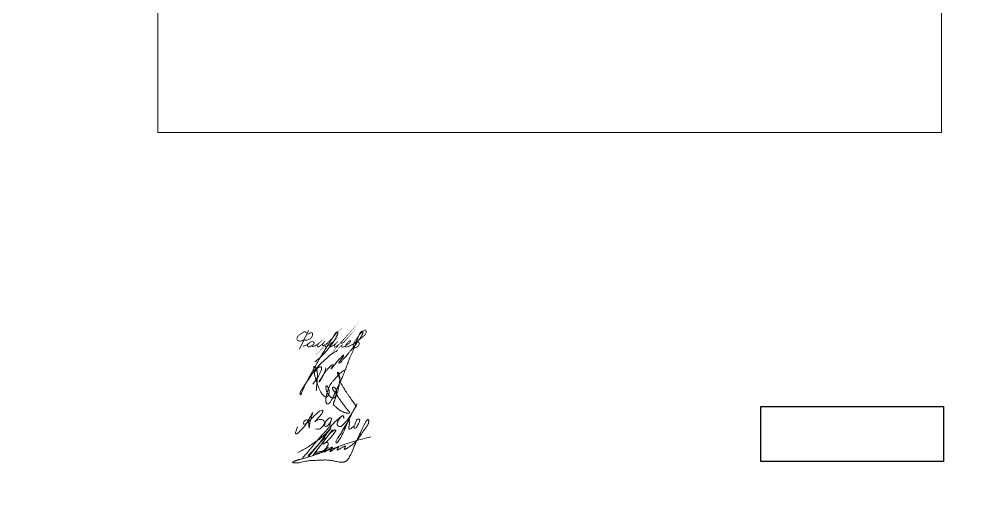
# Model space of a CAD drawing. Header units: millimetres. Extents: x 0 to 210, y 0 to 297.
# Drawn here: x 0 to 210, y 0 to 102.7 of the extents above; entities that cross this region are included whole.
import ezdxf

# ---------------------------------------------------------------- set-up
doc = ezdxf.new("R2010")
doc.units = ezdxf.units.MM
for name, pattern in [('K5LT32789', [0]), ('K5LT32790', [0]), ('K5LT32791', [0]), ('K5LT_THIN_INCLUDED_TO_HATCHING', [0])]:
    doc.linetypes.add(name, pattern=pattern)
doc.layers.add('Системный слой', color=7, linetype='Continuous')
picture_1 = doc.add_image_def('image1.jpg', size_in_pixel=(394, 119))

# ---------------------------------------------------------------- blocks, each defined once
blk = doc.blocks.new('U0')
at = {"layer": 'Системный слой', "color": 7, "linetype": 'K5LT_THIN_INCLUDED_TO_HATCHING', "lineweight": 18}
for p, q in [((30.23, 280), (201.23, 280)), ((30.23, 78), (30.23, 280)), ((201.23, 280), (201.23, 78)), ((201.23, 78), (30.23, 78))]:
    blk.add_line(p, q, dxfattribs=at)
blk = doc.blocks.new('U2')
at = {"layer": 'Системный слой', "color": 5, "linetype": 'K5LT32789', "lineweight": 18, "true_color": 0x0000ff}
for points in [[(60.71, 13.72), (60.52, 13.18), (60.33, 12.65), (60.26, 12.31), (60.41, 12.17), (60.61, 12.17), (60.79, 12.36), (61.33, 12.89), (62.65, 14.22), (64.55, 17.94), (63.41, 15.16), (63.21, 12.67), (63.21, 14.96), (62.98, 15.33), (62.43, 15.21), (62.05, 14.84), (61.92, 14.5), (62.05, 14.27), (62.39, 14.27), (63.21, 14.96), (64.33, 16.08), (65.1, 16.86), (65.97, 17.43), (66.35, 17.32), (66.25, 17), (66.03, 16.6), (65.3, 15.73), (64.69, 15.01), (64.27, 14.73), (65.09, 15.28), (65.74, 15.4), (66.17, 15.3), (66.45, 15.09), (66.59, 14.74), (66.59, 14.33), (66.33, 13.94), (66.07, 13.69), (65.67, 13.28), (65.22, 13.18), (64.6, 13.29)], [(68.19, 15.41), (67.97, 15.73), (67.64, 15.73), (67.33, 15.42), (66.98, 15.06), (66.69, 14.58), (66.57, 13.94), (66.77, 13.74), (67.11, 13.83), (67.32, 14.04), (67.57, 14.34), (67.91, 14.85), (68.28, 15.59), (67.91, 14.85), (67.78, 14.26), (67.78, 13.91), (67.87, 13.82), (68.03, 13.88), (68.75, 14.69), (69.54, 15.4), (69.93, 15.76), (70.36, 16.04), (70.56, 16.16), (70.71, 16.16), (70.79, 15.94), (70.79, 15.7), (70.79, 15.44), (70.79, 15.94), (70.71, 16.16), (70.56, 16.17), (69.93, 15.76), (69.36, 14.62), (69.36, 14.11), (69.59, 13.88), (69.92, 13.79), (70.26, 13.79), (70.52, 14.06), (70.86, 14.4), (71.96, 15.5), (74.6, 20.4), (71.96, 15.5), (71.02, 13.16), (70.3, 11.64), (69.66, 10.63), (69.23, 10.12), (69.1, 10.23), (69.1, 10.66), (69.4, 11.21), (69.96, 11.95), (70.84, 13.41), (71.73, 14.94), (71.93, 15.13), (72.07, 15.11), (72.12, 14.87), (72.04, 14.35), (71.98, 13.94), (71.9, 13.53), (71.98, 13.23), (72.15, 13.15), (72.39, 13.38), (72.83, 13.73), (73.22, 14.12), (72.97, 13.6), (73.09, 13.48), (73.27, 13.4), (73.47, 13.48), (73.71, 13.73), (74.38, 15.11), (74.3, 15.39), (74.05, 15.46), (73.72, 15.39), (73.51, 14.97), (73.36, 14.5), (73.22, 14.09)]]:
    blk.add_open_spline(points, degree=3, dxfattribs=at)
blk = doc.blocks.new('U3')
at = {"layer": 'Системный слой', "color": 5, "linetype": 'K5LT32790', "lineweight": 18, "true_color": 0x0000ff}
blk.add_open_spline([(64.81, 21.58), (64.84, 22.84), (65.16, 24.27), (65.01, 25.77), (64.93, 26.07), (64.86, 26.26), (64.77, 26.43), (64.67, 26.58), (64.58, 26.71), (64.51, 26.8), (64.45, 26.85), (64.42, 26.89), (64.39, 26.9), (64.38, 26.91), (64.36, 26.92), (64.35, 26.92), (64.34, 26.92), (64.34, 26.92), (64.33, 26.92), (64.32, 26.92), (64.32, 26.92), (64.31, 26.92), (64.3, 26.91), (64.3, 26.91), (64.29, 26.9), (64.29, 26.89), (64.28, 26.88), (64.27, 26.86), (64.27, 26.85), (64.26, 26.82), (64.25, 26.79), (64.25, 26.74), (64.24, 26.67), (64.24, 26.58), (64.24, 26.46), (64.25, 26.33), (64.26, 26.18), (64.28, 26.02), (64.32, 25.81), (64.38, 25.53), (64.46, 25.12), (64.58, 24.53), (64.78, 23.78), (65.07, 22.98), (65.35, 22.23), (65.62, 21.6), (65.89, 21.14), (66.15, 20.81), (66.37, 20.58), (66.54, 20.42), (66.66, 20.33), (66.74, 20.29), (66.79, 20.27), (66.85, 20.26), (66.9, 20.25), (66.95, 20.25), (67.01, 20.26), (67.06, 20.27), (67.11, 20.28), (67.15, 20.3), (67.19, 20.32), (67.22, 20.35), (67.26, 20.38), (67.3, 20.43), (67.34, 20.49), (67.41, 20.58), (67.48, 20.7), (67.54, 20.84), (67.58, 20.98), (67.61, 21.1), (67.62, 21.23), (67.62, 21.38), (67.6, 21.55), (67.56, 21.77), (67.49, 22.01), (67.42, 22.23), (67.35, 22.39), (67.29, 22.49), (67.24, 22.56), (67.2, 22.61), (67.16, 22.65), (67.13, 22.68), (67.1, 22.7), (67.09, 22.71), (67.07, 22.71), (67.06, 22.72), (67.05, 22.72), (67.05, 22.72), (67.04, 22.72), (67.03, 22.72), (67.03, 22.71), (67.02, 22.71), (67.01, 22.7), (67, 22.7), (67, 22.69), (66.99, 22.68), (66.98, 22.66), (66.97, 22.64), (66.95, 22.62), (66.94, 22.58), (66.93, 22.53), (66.91, 22.47), (66.9, 22.41), (66.9, 22.33), (66.91, 22.24), (66.92, 22.12), (66.95, 21.94), (66.99, 21.71), (67.06, 21.46), (67.15, 21.23), (67.26, 21.01), (67.39, 20.8), (67.55, 20.6), (67.72, 20.42), (67.89, 20.27), (68.03, 20.17), (68.15, 20.11), (68.26, 20.07), (68.35, 20.05), (68.44, 20.03), (68.51, 20.03), (68.57, 20.04), (68.62, 20.05), (68.67, 20.06), (68.71, 20.08), (68.75, 20.11), (68.79, 20.14), (68.84, 20.18), (68.89, 20.24), (68.96, 20.33), (69.03, 20.44), (69.1, 20.57), (69.15, 20.71), (69.2, 20.86), (69.23, 21.03), (69.24, 21.2), (69.24, 21.39), (69.21, 21.58), (69.18, 21.75), (69.13, 21.89), (69.07, 22.01), (69.02, 22.1), (68.96, 22.16), (68.91, 22.22), (68.85, 22.26), (68.79, 22.3), (68.73, 22.33), (68.67, 22.35), (68.61, 22.37), (68.57, 22.38), (68.53, 22.38), (68.5, 22.37), (68.47, 22.37), (68.44, 22.36), (68.41, 22.35), (68.39, 22.33), (68.37, 22.32), (68.35, 22.3), (68.34, 22.29), (68.33, 22.28), (68.33, 22.26), (68.32, 22.25), (68.32, 22.24), (68.31, 22.22), (68.31, 22.2), (68.32, 22.18), (68.32, 22.16), (68.33, 22.13), (68.34, 22.09), (68.37, 22.03), (68.4, 21.96), (68.45, 21.86), (68.52, 21.74), (68.61, 21.61), (68.73, 21.46), (68.92, 21.24), (69.16, 20.9), (69.46, 20.42), (69.83, 19.82), (70.3, 19.18), (70.78, 18.56), (71.18, 18.01), (71.46, 17.6), (71.68, 17.39), (71.83, 17.26), (71.92, 17.17), (71.98, 17.08), (72.01, 17.02), (72.03, 16.97), (72.04, 16.93), (72.05, 16.89), (72.05, 16.87), (72.05, 16.84), (72.05, 16.83), (72.04, 16.81), (72.04, 16.8), (72.03, 16.79), (72.02, 16.78), (72.01, 16.76), (71.99, 16.75), (71.97, 16.74), (71.95, 16.72), (71.92, 16.71), (71.88, 16.7), (71.83, 16.69), (71.78, 16.68), (71.72, 16.68), (71.64, 16.68), (71.54, 16.7), (71.39, 16.73), (71.18, 16.79), (70.86, 16.9), (70.48, 17.07), (70.07, 17.27), (69.76, 17.47), (69.5, 17.68), (69.27, 17.89), (69.02, 18.11), (68.81, 18.3), (68.68, 18.45), (68.61, 18.55), (68.58, 18.62), (68.57, 18.67), (68.56, 18.72), (68.55, 18.78), (68.55, 18.83), (68.56, 18.88), (68.57, 18.94), (68.59, 19), (68.62, 19.08), (68.67, 19.19), (68.74, 19.36), (68.84, 19.59), (68.94, 19.89), (69.05, 20.23), (69.18, 20.58), (69.34, 21.02), (69.52, 21.57), (69.67, 22.21), (69.77, 22.8), (69.83, 23.28), (69.9, 23.66), (69.95, 23.96), (69.96, 24.21), (69.94, 24.4), (69.9, 24.59), (69.85, 24.8), (69.79, 25.02), (69.75, 25.22), (69.71, 25.37), (69.68, 25.47), (69.66, 25.54), (69.64, 25.58), (69.62, 25.61), (69.61, 25.62), (69.6, 25.63), (69.59, 25.64), (69.58, 25.64), (69.57, 25.65), (69.56, 25.65), (69.55, 25.65), (69.55, 25.65), (69.54, 25.65), (69.53, 25.65), (69.52, 25.64), (69.51, 25.64), (69.49, 25.63), (69.48, 25.62), (69.47, 25.61), (69.46, 25.6), (69.46, 25.59), (69.45, 25.58), (69.44, 25.57), (69.44, 25.55), (69.44, 25.53), (69.43, 25.51), (69.43, 25.48), (69.44, 25.45), (69.45, 25.41), (69.46, 25.35), (69.49, 25.29), (69.53, 25.21), (69.58, 25.11), (69.63, 24.98), (69.68, 24.82), (69.73, 24.64), (69.81, 24.4), (69.91, 24.12), (70.01, 23.8), (70.09, 23.5), (70.19, 23.24), (70.31, 23.01), (70.45, 22.78), (70.62, 22.52), (70.8, 22.2), (71.05, 21.77), (71.37, 21.28), (71.73, 20.76), (72.08, 20.27), (72.71, 19.38), (73.21, 18.65), (73.59, 18.07)], degree=3, knots=[0, 0, 0, 0, 23.088924, 25.905784, 27.368497, 28.578535, 29.721875, 30.813961, 31.805183, 32.534012, 32.992903, 33.225793, 33.377047, 33.48833, 33.574551, 33.643805, 33.701224, 33.750367, 33.79387, 33.833355, 33.872141, 33.912355, 33.95659, 34.00557, 34.061357, 34.126468, 34.204109, 34.298549, 34.415744, 34.564555, 34.759459, 35.028229, 35.412864, 35.997175, 36.728139, 37.568941, 38.433825, 39.401332, 40.578431, 42.235398, 44.569602, 48.269133, 53.187712, 58.58434, 63.764044, 67.778676, 70.998143, 73.369834, 75.349816, 76.796874, 77.581324, 78.028914, 78.378087, 78.696803, 79.013489, 79.343373, 79.678587, 80.006824, 80.317932, 80.606471, 80.866035, 81.11641, 81.383983, 81.718354, 82.16781, 82.839361, 83.733235, 84.705422, 85.582724, 86.324391, 87.057116, 87.890757, 88.945341, 90.321141, 91.965571, 93.426367, 94.484215, 95.101021, 95.580997, 96.013141, 96.361093, 96.626002, 96.782739, 96.889142, 96.971138, 97.03813, 97.095272, 97.145901, 97.188561, 97.228747, 97.268915, 97.315311, 97.366861, 97.425655, 97.494454, 97.577142, 97.679623, 97.811915, 97.985663, 98.226797, 98.532587, 98.897786, 99.296036, 99.737821, 100.261724, 100.964229, 101.99978, 103.525411, 105.150667, 106.72453, 108.093532, 109.590313, 111.195302, 112.777483, 114.126394, 115.159714, 115.93325, 116.599105, 117.196687, 117.716186, 118.147278, 118.512091, 118.830828, 119.112084, 119.376147, 119.650254, 119.966184, 120.348472, 120.832611, 121.462575, 122.257884, 123.166317, 124.121896, 125.077441, 126.058759, 127.110722, 128.27138, 129.455541, 130.54928, 131.472222, 132.224076, 132.842804, 133.343527, 133.786162, 134.209733, 134.641953, 135.076751, 135.490934, 135.840567, 136.1162, 136.329021, 136.516582, 136.697073, 136.87991, 137.063295, 137.235465, 137.38613, 137.514261, 137.623548, 137.718445, 137.797689, 137.875651, 137.957944, 138.055516, 138.163779, 138.288043, 138.436309, 138.622516, 138.862075, 139.203128, 139.704326, 140.381097, 141.218915, 142.127317, 143.259517, 144.821141, 147.317764, 150.75711, 155.19517, 160.069171, 165.224464, 169.471142, 172.421411, 174.092925, 175.138298, 175.966748, 176.479558, 176.900272, 177.244752, 177.52135, 177.72293, 177.873709, 177.996322, 178.101436, 178.195314, 178.281517, 178.366118, 178.454913, 178.554755, 178.670049, 178.807074, 178.975201, 179.187234, 179.439473, 179.719727, 180.029511, 180.383269, 180.823448, 181.407111, 182.246837, 183.563618, 185.512414, 188.365901, 191.16936, 193.636194, 195.215931, 197.147086, 199.269225, 201.224518, 202.392176, 202.935446, 203.335749, 203.665039, 203.98044, 204.30527, 204.630666, 204.95421, 205.28424, 205.683122, 206.145312, 206.866804, 207.837862, 209.464316, 211.387339, 213.648133, 215.828171, 218.361631, 222.046321, 226.400789, 230.237614, 232.987127, 235.143069, 237.145235, 238.600123, 239.59432, 240.714469, 242.086859, 243.579513, 244.83703, 245.773068, 246.379449, 246.80954, 247.077534, 247.227517, 247.33398, 247.41847, 247.489521, 247.552012, 247.609222, 247.663606, 247.717168, 247.768592, 247.820784, 247.876677, 247.942191, 248.018083, 248.10247, 248.189421, 248.269471, 248.347072, 248.425637, 248.512886, 248.605679, 248.706816, 248.820413, 248.952282, 249.111489, 249.313956, 249.574155, 249.89782, 250.303709, 250.841791, 251.528272, 252.381244, 253.359593, 254.475963, 255.872687, 257.851092, 259.938273, 261.963603, 263.469883, 265.046448, 266.586695, 268.366913, 270.599666, 273.407082, 277.373027, 281.234201, 284.882343, 288.313023, 301, 301, 301, 301], dxfattribs=at)
blk = doc.blocks.new('U4')
at = {"layer": 'Системный слой', "color": 5, "linetype": 'K5LT32790', "lineweight": 18, "true_color": 0x0000ff}
for points, knots in [([(64.47, 27.91), (65.41, 28.56), (66.58, 29.67), (67.85, 31.29), (68.63, 32.31), (69.09, 33.19), (69.39, 33.71), (69.48, 33.98), (69.51, 34.13), (69.52, 34.21), (69.53, 34.27), (69.52, 34.3), (69.51, 34.33), (69.51, 34.34), (69.5, 34.36), (69.49, 34.37), (69.48, 34.39), (69.46, 34.4), (69.45, 34.41), (69.43, 34.42), (69.41, 34.43), (69.39, 34.43), (69.37, 34.44), (69.35, 34.44), (69.33, 34.44), (69.31, 34.44), (69.29, 34.43), (69.27, 34.43), (69.26, 34.42), (69.24, 34.4), (69.21, 34.39), (69.18, 34.36), (69.14, 34.31), (69.07, 34.23), (68.96, 34.09), (68.77, 33.83), (68.51, 33.42), (68.15, 32.81), (67.59, 31.94), (66.73, 30.58), (65.58, 28.69), (64.32, 26.52), (63.27, 24.62), (62.57, 23.31), (62.19, 22.55), (61.98, 22.09), (61.84, 21.74), (61.72, 21.44), (61.61, 21.17), (61.54, 20.97), (61.5, 20.85), (61.47, 20.79), (61.46, 20.77), (61.45, 20.76), (61.44, 20.75), (61.43, 20.74), (61.43, 20.74), (61.42, 20.73), (61.42, 20.73), (61.41, 20.73), (61.41, 20.73), (61.4, 20.73), (61.4, 20.73), (61.39, 20.73), (61.39, 20.74), (61.38, 20.74), (61.38, 20.74), (61.37, 20.75), (61.37, 20.75), (61.36, 20.76), (61.35, 20.78), (61.34, 20.8), (61.32, 20.83), (61.31, 20.87), (61.29, 20.91), (61.28, 20.97), (61.27, 21.02), (61.27, 21.08), (61.28, 21.14), (61.29, 21.2), (61.31, 21.27), (61.35, 21.34), (61.4, 21.43), (61.48, 21.57), (61.64, 21.82), (61.95, 22.31), (62.51, 23.21), (63.35, 24.49), (64.4, 26.03), (65.65, 27.38), (66.86, 28.53), (67.84, 29.41), (68.71, 30.01), (69.24, 30.26), (69.49, 30.38)], [0, 0, 0, 0, 8.550609, 12.054989, 15.548009, 18.191121, 19.498995, 20.058209, 20.381615, 20.589671, 20.716665, 20.79368, 20.851701, 20.900722, 20.944653, 20.985245, 21.025642, 21.06834, 21.115939, 21.168338, 21.224707, 21.283052, 21.340576, 21.394663, 21.443781, 21.488289, 21.53119, 21.575808, 21.625508, 21.683081, 21.754287, 21.848548, 21.98875, 22.223415, 22.641351, 23.38396, 24.591455, 26.333193, 28.725175, 32.394143, 38.444137, 45.386804, 51.336644, 54.759282, 56.550214, 57.736198, 58.581068, 59.410817, 60.190375, 60.748602, 61.044545, 61.139793, 61.19713, 61.237089, 61.267135, 61.290713, 61.309862, 61.325937, 61.339917, 61.352551, 61.36445, 61.376142, 61.388111, 61.400062, 61.412022, 61.424542, 61.439066, 61.45699, 61.479741, 61.509795, 61.550475, 61.607942, 61.688058, 61.795635, 61.922219, 62.059168, 62.198495, 62.342871, 62.495112, 62.658157, 62.830855, 63.02153, 63.245709, 63.594568, 64.237865, 65.516344, 67.957442, 72.253573, 76.989753, 81.977365, 86.090995, 89.562811, 91.905588, 94, 94, 94, 94]), ([(66.9, 26.6), (66.83, 26.14), (66.61, 25.56), (66.26, 24.86), (66.03, 24.48), (65.87, 24.18), (65.77, 23.99), (65.72, 23.88), (65.68, 23.81), (65.64, 23.76), (65.61, 23.72), (65.57, 23.68), (65.54, 23.64), (65.5, 23.61), (65.48, 23.59), (65.46, 23.57), (65.45, 23.57), (65.45, 23.56), (65.44, 23.56), (65.44, 23.56), (65.44, 23.56), (65.43, 23.55), (65.43, 23.55), (65.43, 23.55), (65.43, 23.56), (65.43, 23.56), (65.43, 23.56), (65.43, 23.56), (65.43, 23.57), (65.43, 23.57), (65.43, 23.58), (65.43, 23.58), (65.44, 23.59), (65.44, 23.61), (65.45, 23.63), (65.46, 23.65), (65.48, 23.69), (65.49, 23.72), (65.51, 23.77), (65.54, 23.81), (65.57, 23.87), (65.62, 23.93), (65.68, 24.02), (65.78, 24.14), (65.9, 24.33), (66.04, 24.56), (66.17, 24.8), (66.31, 25.05), (66.47, 25.32), (66.68, 25.61), (66.89, 25.87), (67.08, 26.09), (67.28, 26.33), (67.52, 26.6), (67.79, 26.87), (68, 27.07), (68.14, 27.18), (68.21, 27.22), (68.26, 27.25), (68.31, 27.27), (68.36, 27.28), (68.4, 27.29), (68.43, 27.29), (68.45, 27.29), (68.46, 27.29), (68.48, 27.29), (68.49, 27.28), (68.49, 27.28), (68.5, 27.27), (68.51, 27.27), (68.51, 27.26), (68.52, 27.25), (68.52, 27.25), (68.53, 27.23), (68.53, 27.22), (68.53, 27.2), (68.53, 27.18), (68.53, 27.15), (68.53, 27.11), (68.52, 27.05), (68.51, 26.99), (68.49, 26.93), (68.48, 26.87), (68.45, 26.82), (68.43, 26.77), (68.39, 26.71), (68.34, 26.66), (68.3, 26.6), (68.26, 26.56), (68.23, 26.52), (68.2, 26.49), (68.17, 26.47), (68.14, 26.44), (68.11, 26.43), (68.1, 26.41), (68.09, 26.41), (68.08, 26.4), (68.07, 26.4), (68.07, 26.4), (68.07, 26.4), (68.06, 26.4), (68.06, 26.4), (68.06, 26.4), (68.06, 26.4), (68.06, 26.4), (68.06, 26.4), (68.06, 26.4), (68.06, 26.41), (68.06, 26.41), (68.06, 26.41), (68.06, 26.42), (68.06, 26.42), (68.06, 26.43), (68.06, 26.44), (68.07, 26.45), (68.08, 26.46), (68.09, 26.49), (68.1, 26.51), (68.12, 26.54), (68.13, 26.56), (68.15, 26.59), (68.17, 26.62), (68.2, 26.67), (68.23, 26.74), (68.28, 26.81), (68.34, 26.89), (68.43, 26.98), (68.55, 27.08), (68.7, 27.21), (68.83, 27.35), (68.96, 27.51), (69.08, 27.65), (69.22, 27.81), (69.36, 27.97), (69.49, 28.15), (69.63, 28.34), (69.81, 28.52), (70.01, 28.7), (70.2, 28.88), (70.34, 29.03), (70.43, 29.13), (70.5, 29.21), (70.55, 29.27), (70.6, 29.32), (70.64, 29.36), (70.66, 29.38), (70.68, 29.4), (70.7, 29.4), (70.71, 29.41), (70.72, 29.41), (70.72, 29.41), (70.73, 29.41), (70.73, 29.41), (70.74, 29.41), (70.74, 29.41), (70.75, 29.41), (70.75, 29.4), (70.76, 29.4), (70.76, 29.39), (70.76, 29.39), (70.77, 29.38), (70.77, 29.37), (70.77, 29.36), (70.78, 29.35), (70.78, 29.33), (70.78, 29.3), (70.78, 29.28), (70.78, 29.25), (70.78, 29.22), (70.77, 29.2), (70.76, 29.17), (70.74, 29.14), (70.71, 29.09), (70.67, 29.03), (70.6, 28.94), (70.5, 28.82), (70.39, 28.67), (70.28, 28.51), (70.18, 28.34), (70.07, 28.21), (69.98, 28.1), (69.92, 28.02), (69.86, 27.95), (69.81, 27.9), (69.78, 27.87), (69.76, 27.84), (69.75, 27.82), (69.75, 27.8), (69.75, 27.78), (69.74, 27.76), (69.74, 27.74), (69.75, 27.73), (69.75, 27.71), (69.76, 27.69), (69.76, 27.68), (69.77, 27.67), (69.77, 27.66), (69.78, 27.66), (69.79, 27.65), (69.79, 27.65), (69.8, 27.65), (69.81, 27.64), (69.82, 27.64), (69.83, 27.64), (69.84, 27.64), (69.85, 27.64), (69.87, 27.65), (69.89, 27.66), (69.91, 27.67), (69.95, 27.69), (69.99, 27.71), (70.04, 27.75), (70.1, 27.79), (70.16, 27.84), (70.22, 27.91), (70.31, 28.01), (70.42, 28.16), (70.59, 28.39), (70.83, 28.66), (71.15, 28.99), (71.49, 29.38), (71.85, 29.83), (72.21, 30.27), (72.59, 30.69), (72.95, 31.11), (73.32, 31.57), (73.67, 32.07), (74.01, 32.56), (74.34, 33.01), (74.61, 33.4), (74.79, 33.69), (74.88, 33.89), (74.92, 34.02), (74.94, 34.13), (74.95, 34.21), (74.96, 34.27), (74.97, 34.32), (74.97, 34.36), (74.96, 34.4), (74.96, 34.43), (74.95, 34.46), (74.93, 34.49), (74.92, 34.51), (74.9, 34.53), (74.89, 34.55), (74.87, 34.56), (74.85, 34.57), (74.84, 34.58), (74.82, 34.58), (74.81, 34.58), (74.79, 34.59), (74.78, 34.59), (74.76, 34.58), (74.74, 34.58), (74.71, 34.57), (74.68, 34.56), (74.65, 34.54), (74.61, 34.51), (74.57, 34.48), (74.53, 34.44), (74.49, 34.39), (74.45, 34.34), (74.41, 34.26), (74.35, 34.16), (74.26, 34), (74.14, 33.76), (74, 33.45), (73.87, 33.09), (73.73, 32.73), (73.57, 32.34), (73.39, 31.92), (73.21, 31.45), (73.04, 30.96), (72.86, 30.45), (72.64, 29.89), (72.37, 29.3), (72.09, 28.73), (71.89, 28.22), (71.77, 27.87), (71.7, 27.67), (71.65, 27.54), (71.59, 27.38), (71.49, 27.09), (71.32, 26.67), (71.1, 26.14), (70.86, 25.53), (70.59, 24.8), (70.22, 23.98), (69.75, 23.04), (69.28, 22.01), (68.84, 20.98), (68.43, 20.09), (68.04, 19.5), (67.85, 19.13), (67.73, 18.96), (67.66, 18.88), (67.6, 18.83), (67.54, 18.8), (67.49, 18.77), (67.42, 18.75), (67.36, 18.73), (67.29, 18.72), (67.23, 18.72), (67.19, 18.72), (67.15, 18.73), (67.12, 18.74), (67.1, 18.75), (67.08, 18.76), (67.07, 18.77), (67.06, 18.78), (67.04, 18.8), (67.03, 18.82), (67.01, 18.84), (67, 18.88), (66.98, 18.93), (66.96, 19.01), (66.94, 19.11), (66.91, 19.25), (66.88, 19.39), (66.87, 19.53), (66.88, 19.68), (66.91, 19.86), (66.95, 20.08), (67, 20.38), (67.06, 20.76), (67.16, 21.19), (67.3, 21.59), (67.41, 21.91), (67.5, 22.17), (67.59, 22.42), (67.7, 22.67), (67.88, 22.95), (68.15, 23.32), (68.54, 23.82), (69.06, 24.42), (69.61, 25.02), (70.11, 25.51), (70.5, 25.83), (70.79, 26), (71.06, 26.11), (71.25, 26.17), (71.36, 26.21)], [0, 0, 0, 0, 9.050129, 12.27524, 15.459, 17.73484, 19.057413, 19.710841, 20.186256, 20.578255, 20.920156, 21.263228, 21.624829, 21.943402, 22.174143, 22.29629, 22.36276, 22.406894, 22.439057, 22.464194, 22.484922, 22.502166, 22.516262, 22.528133, 22.539447, 22.552242, 22.56817, 22.588053, 22.611987, 22.639741, 22.672744, 22.715192, 22.776687, 22.87041, 23.023044, 23.2152, 23.446308, 23.698853, 24.014406, 24.364067, 24.793807, 25.28352, 25.941626, 26.877925, 28.429965, 30.348657, 32.240773, 33.898399, 35.948367, 38.485583, 40.825304, 42.59187, 44.267244, 46.970047, 49.74801, 51.863744, 52.701471, 53.104911, 53.483029, 53.862972, 54.210178, 54.473163, 54.650607, 54.780151, 54.882015, 54.96597, 55.037892, 55.101774, 55.160577, 55.215489, 55.269733, 55.3265, 55.390437, 55.464507, 55.552848, 55.661752, 55.802045, 55.996896, 56.278982, 56.657771, 57.087852, 57.530059, 57.926999, 58.28654, 58.645161, 59.086887, 59.580412, 60.070145, 60.456808, 60.770321, 61.020502, 61.287434, 61.539711, 61.751465, 61.877288, 61.951174, 62.001019, 62.037083, 62.064047, 62.085222, 62.102691, 62.117816, 62.131035, 62.143011, 62.154708, 62.167188, 62.181333, 62.197688, 62.21651, 62.238222, 62.264236, 62.296726, 62.338711, 62.394112, 62.469848, 62.581386, 62.750144, 62.953234, 63.151975, 63.325302, 63.501424, 63.750698, 64.126703, 64.655732, 65.239268, 65.888652, 66.649933, 67.724768, 68.970934, 70.450533, 71.673771, 72.965674, 74.199734, 75.716608, 77.191491, 78.669398, 80.263602, 82.259995, 84.0227, 85.431088, 86.180031, 86.82002, 87.357354, 87.830339, 88.196682, 88.427814, 88.563885, 88.657509, 88.728451, 88.784957, 88.831759, 88.871976, 88.907862, 88.941164, 88.973333, 89.002363, 89.031139, 89.061129, 89.097204, 89.139544, 89.190239, 89.252182, 89.329582, 89.428874, 89.559889, 89.727893, 89.910432, 90.08993, 90.259821, 90.437176, 90.634512, 90.867411, 91.167757, 91.627014, 92.382088, 93.419966, 94.672454, 96.030915, 97.344377, 98.512333, 99.382533, 100.080146, 100.642761, 101.098523, 101.416568, 101.614452, 101.761411, 101.888131, 102.002041, 102.112642, 102.228685, 102.353162, 102.475542, 102.582798, 102.67162, 102.744553, 102.805473, 102.857643, 102.905538, 102.953137, 103.003348, 103.057077, 103.11538, 103.180499, 103.255316, 103.343787, 103.451799, 103.589159, 103.775473, 104.036879, 104.381072, 104.782032, 105.231565, 105.731185, 106.331113, 107.131661, 108.329516, 110.150194, 112.636877, 115.501671, 119.160964, 122.898631, 126.952961, 130.409086, 134.037174, 137.994275, 142.035946, 146.041027, 149.822245, 153.085433, 155.385996, 156.523495, 157.344961, 158.084473, 158.656408, 159.032405, 159.319553, 159.62593, 159.882585, 160.081757, 160.265654, 160.447561, 160.63144, 160.806021, 160.962993, 161.100471, 161.220792, 161.327559, 161.424857, 161.521276, 161.623153, 161.736504, 161.863212, 162.008568, 162.179889, 162.387514, 162.643846, 162.945007, 163.264358, 163.6135, 164.014772, 164.533206, 165.020618, 165.794064, 166.857794, 168.64401, 171.006738, 173.517367, 176.204619, 178.789913, 181.800729, 185.264053, 188.598832, 192.086757, 196.039981, 200.351441, 204.98312, 208.606796, 211.174086, 212.324149, 212.840152, 213.814159, 215.76165, 218.911517, 222.760316, 227.121283, 231.883071, 238.054257, 244.879079, 252.670992, 260.372327, 267.206768, 271.910472, 274.294825, 275.442431, 276.007431, 276.456493, 276.872537, 277.298483, 277.734538, 278.182349, 278.627236, 279.027811, 279.347916, 279.582846, 279.760539, 279.906542, 280.032941, 280.152577, 280.276179, 280.413989, 280.572354, 280.762102, 281.004984, 281.334701, 281.830666, 282.557033, 283.530703, 284.521091, 285.429966, 286.323075, 287.47734, 288.942216, 290.783007, 293.428229, 296.57457, 299.586331, 301.717918, 303.359613, 305.016414, 306.799751, 308.827327, 311.560281, 315.955926, 321.284596, 327.290578, 331.929165, 335.294372, 337.07654, 338.608554, 341, 341, 341, 341]), ([(64.45, 25.66), (64.64, 25.95), (64.86, 26.32), (65.21, 26.64), (65.35, 26.73), (65.45, 26.78), (65.53, 26.82), (65.59, 26.84), (65.64, 26.84), (65.68, 26.84), (65.71, 26.84), (65.74, 26.83), (65.77, 26.82), (65.8, 26.81), (65.83, 26.79), (65.86, 26.77), (65.89, 26.75), (65.91, 26.72), (65.93, 26.7), (65.94, 26.67), (65.95, 26.64), (65.96, 26.61), (65.97, 26.57), (65.97, 26.53), (65.97, 26.47), (65.96, 26.4), (65.95, 26.3), (65.91, 26.16), (65.85, 25.98), (65.73, 25.7), (65.54, 25.3), (65.28, 24.79), (64.96, 24.29), (64.65, 23.86), (64.35, 23.44), (64.16, 23.17), (64.05, 23.01)], [0, 0, 0, 0, 6.031327, 7.224988, 8.103691, 8.779791, 9.271523, 9.620615, 9.879085, 10.092232, 10.278511, 10.453749, 10.630111, 10.818394, 11.017829, 11.223201, 11.427374, 11.623322, 11.806227, 11.978077, 12.150954, 12.337468, 12.550087, 12.799771, 13.111892, 13.519386, 14.078895, 14.842107, 15.895849, 17.445078, 19.990893, 23.601088, 27.190299, 30.147219, 32.759048, 36, 36, 36, 36])]:
    blk.add_open_spline(points, degree=3, knots=knots, dxfattribs=at)
blk = doc.blocks.new('U5')
at = {"layer": 'Системный слой', "color": 5, "linetype": 'K5LT32790', "lineweight": 18, "true_color": 0x0000ff}
blk.add_line((68.32, 13.05), (64.07, 7.47), dxfattribs=at)
for points, knots in [([(67.51, 11.99), (67.71, 12.24), (67.98, 12.54), (68.37, 12.81), (68.56, 12.93), (68.69, 13), (68.77, 13.04), (68.82, 13.05), (68.85, 13.05), (68.88, 13.05), (68.91, 13.05), (68.93, 13.04), (68.95, 13.03), (68.98, 13.02), (69, 13.01), (69.01, 13), (69.03, 12.98), (69.04, 12.97), (69.05, 12.96), (69.05, 12.95), (69.06, 12.93), (69.06, 12.92), (69.06, 12.91), (69.06, 12.89), (69.06, 12.87), (69.05, 12.85), (69.04, 12.83), (69.03, 12.8), (69.01, 12.76), (68.98, 12.72), (68.93, 12.65), (68.85, 12.56), (68.76, 12.44), (68.66, 12.3), (68.53, 12.12), (68.38, 11.9), (68.16, 11.64), (67.9, 11.36), (67.63, 11.08), (67.41, 10.86), (67.23, 10.68), (67.1, 10.53), (66.99, 10.42), (66.9, 10.34), (66.83, 10.28), (66.76, 10.24), (66.69, 10.19), (66.6, 10.14), (66.51, 10.08), (66.43, 10.04), (66.38, 10.01), (66.34, 9.99), (66.32, 9.98), (66.31, 9.98), (66.3, 9.97), (66.29, 9.97), (66.28, 9.97), (66.28, 9.97), (66.27, 9.96), (66.27, 9.96), (66.27, 9.96), (66.27, 9.96), (66.27, 9.96), (66.27, 9.97), (66.27, 9.97), (66.27, 9.97), (66.27, 9.97), (66.27, 9.97), (66.27, 9.97), (66.28, 9.97), (66.28, 9.98), (66.28, 9.98), (66.29, 9.98), (66.3, 9.99), (66.3, 10), (66.32, 10), (66.33, 10.02), (66.36, 10.03), (66.4, 10.06), (66.45, 10.09), (66.53, 10.14), (66.61, 10.19), (66.7, 10.24), (66.8, 10.28), (66.9, 10.31), (66.99, 10.33), (67.08, 10.34), (67.15, 10.34), (67.21, 10.34), (67.25, 10.33), (67.29, 10.32), (67.31, 10.31), (67.33, 10.29), (67.35, 10.28), (67.36, 10.26), (67.38, 10.25), (67.39, 10.22), (67.4, 10.2), (67.41, 10.17), (67.42, 10.13), (67.43, 10.09), (67.43, 10.04), (67.43, 10), (67.42, 9.95), (67.41, 9.89), (67.38, 9.83), (67.35, 9.75), (67.28, 9.65), (67.18, 9.51), (67.04, 9.29), (66.86, 9.02), (66.64, 8.73), (66.41, 8.49), (66.2, 8.32), (66.02, 8.21), (65.82, 8.11), (65.59, 8.02), (65.35, 7.94), (65.15, 7.86), (65.01, 7.82), (64.93, 7.82), (64.87, 7.82), (64.83, 7.83), (64.78, 7.84), (64.73, 7.86), (64.68, 7.88), (64.64, 7.9), (64.61, 7.92), (64.59, 7.93), (64.57, 7.95), (64.55, 7.96), (64.53, 7.98), (64.52, 7.99), (64.51, 8.01), (64.51, 8.02), (64.51, 8.03), (64.51, 8.04), (64.51, 8.05), (64.52, 8.06), (64.54, 8.07), (64.55, 8.08), (64.58, 8.1), (64.61, 8.11), (64.64, 8.12), (64.7, 8.13), (64.76, 8.15), (64.85, 8.17), (64.98, 8.19), (65.15, 8.22), (65.38, 8.26), (65.7, 8.32), (66.05, 8.41), (66.4, 8.54), (66.67, 8.67), (66.88, 8.81), (67.03, 8.93), (67.14, 9.03), (67.22, 9.1), (67.28, 9.16), (67.32, 9.2), (67.34, 9.23), (67.36, 9.25), (67.37, 9.26), (67.38, 9.28), (67.39, 9.29), (67.4, 9.29), (67.4, 9.3), (67.4, 9.3), (67.4, 9.3), (67.4, 9.31), (67.4, 9.31), (67.4, 9.31), (67.4, 9.31), (67.4, 9.31), (67.4, 9.31), (67.4, 9.31), (67.4, 9.3), (67.39, 9.3), (67.39, 9.3), (67.38, 9.29), (67.37, 9.28), (67.36, 9.27), (67.34, 9.25), (67.32, 9.23), (67.29, 9.2), (67.25, 9.16), (67.2, 9.11), (67.13, 9.03), (67.02, 8.91), (66.89, 8.76), (66.76, 8.6), (66.66, 8.48), (66.6, 8.41), (66.57, 8.36), (66.55, 8.33), (66.54, 8.31), (66.53, 8.29), (66.53, 8.28), (66.53, 8.27), (66.53, 8.26), (66.53, 8.25), (66.53, 8.25), (66.54, 8.24), (66.55, 8.24), (66.56, 8.24), (66.57, 8.24), (66.59, 8.25), (66.61, 8.26), (66.64, 8.27), (66.68, 8.29), (66.73, 8.32), (66.8, 8.36), (66.89, 8.42), (67.01, 8.5), (67.2, 8.63), (67.45, 8.8), (67.72, 8.98), (67.94, 9.13), (68.09, 9.22), (68.18, 9.27), (68.23, 9.3), (68.27, 9.32), (68.3, 9.33), (68.32, 9.33), (68.34, 9.33), (68.35, 9.33), (68.36, 9.33), (68.37, 9.33), (68.37, 9.32), (68.37, 9.31), (68.37, 9.3), (68.37, 9.29), (68.37, 9.27), (68.36, 9.26), (68.35, 9.24), (68.34, 9.21), (68.32, 9.18), (68.29, 9.13), (68.25, 9.07), (68.18, 8.97), (68.09, 8.85), (68, 8.72), (67.91, 8.6), (67.86, 8.51), (67.83, 8.46), (67.81, 8.43), (67.8, 8.41), (67.79, 8.39), (67.79, 8.37), (67.79, 8.36), (67.79, 8.36), (67.79, 8.35), (67.79, 8.34), (67.8, 8.34), (67.81, 8.33), (67.82, 8.33), (67.83, 8.33), (67.85, 8.34), (67.88, 8.35), (67.91, 8.36), (67.95, 8.38), (68, 8.41), (68.06, 8.44), (68.15, 8.5), (68.28, 8.58), (68.47, 8.71), (68.72, 8.88), (69, 9.06), (69.22, 9.2), (69.37, 9.29), (69.46, 9.34), (69.52, 9.37), (69.56, 9.38), (69.59, 9.39), (69.61, 9.4), (69.63, 9.4), (69.65, 9.39), (69.66, 9.39), (69.66, 9.38), (69.67, 9.37), (69.67, 9.36), (69.67, 9.35), (69.66, 9.33), (69.66, 9.31), (69.65, 9.29), (69.64, 9.27), (69.62, 9.24), (69.6, 9.19), (69.56, 9.13), (69.51, 9.04), (69.45, 8.95), (69.4, 8.87), (69.37, 8.81), (69.36, 8.77), (69.35, 8.75), (69.34, 8.73), (69.34, 8.72), (69.34, 8.71), (69.34, 8.7), (69.34, 8.69), (69.34, 8.68), (69.35, 8.67), (69.36, 8.66), (69.37, 8.66), (69.39, 8.66), (69.41, 8.66), (69.44, 8.67), (69.47, 8.68), (69.51, 8.69), (69.56, 8.71), (69.63, 8.75), (69.72, 8.79), (69.85, 8.87), (70.05, 8.98), (70.3, 9.13), (70.57, 9.29), (70.77, 9.4), (70.91, 9.46), (70.98, 9.49), (71.03, 9.51), (71.06, 9.52), (71.09, 9.52), (71.11, 9.52), (71.13, 9.52), (71.14, 9.51), (71.15, 9.5), (71.16, 9.49), (71.16, 9.48), (71.16, 9.46), (71.16, 9.45), (71.16, 9.44), (71.15, 9.42), (71.14, 9.4), (71.13, 9.37), (71.11, 9.33), (71.09, 9.27), (71.05, 9.19), (71, 9.11), (70.97, 9.03), (70.94, 8.98), (70.93, 8.95), (70.93, 8.92), (70.92, 8.91), (70.92, 8.89), (70.92, 8.87), (70.92, 8.86), (70.93, 8.85), (70.94, 8.84), (70.94, 8.83), (70.95, 8.83), (70.96, 8.82), (70.98, 8.82), (71, 8.82), (71.02, 8.82), (71.04, 8.83), (71.07, 8.83), (71.11, 8.84), (71.16, 8.86), (71.22, 8.89), (71.3, 8.93), (71.41, 8.99), (71.56, 9.07), (71.79, 9.21), (72.07, 9.4), (72.4, 9.63), (72.71, 9.87), (72.99, 10.09), (73.24, 10.32), (73.48, 10.55), (73.72, 10.81), (73.98, 11.14), (74.26, 11.55), (74.58, 12.05), (74.97, 12.62), (75.38, 13.21), (75.76, 13.73), (76.02, 14.11), (76.14, 14.36), (76.19, 14.52), (76.22, 14.66), (76.24, 14.8), (76.25, 14.93), (76.25, 15.06), (76.24, 15.15), (76.23, 15.22), (76.22, 15.26), (76.21, 15.29), (76.2, 15.32), (76.2, 15.33), (76.19, 15.34), (76.18, 15.35), (76.17, 15.36), (76.16, 15.36), (76.16, 15.37), (76.15, 15.37), (76.14, 15.37), (76.13, 15.37), (76.12, 15.37), (76.11, 15.37), (76.09, 15.36), (76.08, 15.35), (76.06, 15.34), (76.04, 15.33), (76.01, 15.3), (75.98, 15.27), (75.94, 15.23), (75.88, 15.17), (75.8, 15.07), (75.7, 14.92), (75.57, 14.74), (75.44, 14.53), (75.3, 14.29), (75.15, 14.01), (74.97, 13.64), (74.74, 13.09), (74.35, 12.24), (73.76, 11.02), (73.09, 9.55), (72.56, 8.12), (72.07, 7.16), (71.74, 6.66), (71.55, 6.44), (71.41, 6.32), (71.29, 6.23), (71.15, 6.16), (71, 6.1), (70.81, 6.05), (70.6, 6.01), (70.34, 6), (70, 6.02), (69.54, 6.08), (68.96, 6.2), (68.27, 6.36), (67.56, 6.47), (66.79, 6.51), (65.83, 6.47), (64.69, 6.4), (63.52, 6.37), (62.56, 6.27), (61.86, 6.09), (61.33, 5.94), (60.89, 5.87), (60.52, 5.85), (60.23, 5.86), (60, 5.88), (59.84, 5.9), (59.75, 5.92), (59.7, 5.93), (59.67, 5.94), (59.65, 5.95), (59.64, 5.95), (59.63, 5.96), (59.63, 5.96), (59.62, 5.97), (59.62, 5.97), (59.62, 5.98), (59.61, 5.98), (59.61, 5.98), (59.61, 5.99), (59.61, 5.99), (59.62, 6), (59.62, 6), (59.62, 6.01), (59.63, 6.02), (59.63, 6.02), (59.64, 6.03), (59.65, 6.04), (59.67, 6.05), (59.69, 6.07), (59.72, 6.08), (59.75, 6.1), (59.81, 6.13), (59.9, 6.17), (60.03, 6.22), (60.19, 6.28), (60.37, 6.35), (60.56, 6.42), (60.77, 6.48), (60.99, 6.54), (61.26, 6.61), (61.67, 6.71), (62.42, 6.92), (63.77, 7.34), (66.08, 8.14), (69.22, 9.29), (72.9, 10.58), (75.47, 11.24), (76.74, 11.53)], [0, 0, 0, 0, 6.158308, 7.924944, 9.397219, 10.421772, 10.878244, 11.151197, 11.36381, 11.548551, 11.718723, 11.877713, 12.036027, 12.196544, 12.358164, 12.506286, 12.632493, 12.736928, 12.819521, 12.898812, 12.980771, 13.07523, 13.173556, 13.279268, 13.396608, 13.531064, 13.690326, 13.886288, 14.140321, 14.494376, 15.023758, 15.795804, 16.773927, 17.9322, 19.328256, 21.031002, 23.191239, 26.01508, 28.508359, 30.764949, 32.158381, 33.57364, 34.542076, 35.296285, 35.858711, 36.382363, 36.930279, 37.613953, 38.340853, 38.974758, 39.36394, 39.584276, 39.729431, 39.831741, 39.905683, 39.959643, 39.999056, 40.02768, 40.048222, 40.062694, 40.072775, 40.079767, 40.084961, 40.089793, 40.09578, 40.104088, 40.115492, 40.13093, 40.149822, 40.171984, 40.197656, 40.229358, 40.269864, 40.322352, 40.391158, 40.483151, 40.610685, 40.79026, 41.065436, 41.512004, 42.088709, 42.770629, 43.467951, 44.184491, 44.869892, 45.483626, 46.046275, 46.524145, 46.915912, 47.196275, 47.40917, 47.586207, 47.738846, 47.877531, 48.013016, 48.157728, 48.31924, 48.502929, 48.715108, 48.96183, 49.243774, 49.540729, 49.8478, 50.172102, 50.537958, 50.965281, 51.494288, 52.20384, 53.298857, 54.917421, 57.240739, 59.738769, 62.02238, 63.698303, 65.037791, 66.331625, 68.02956, 69.84719, 71.368716, 72.206354, 72.649589, 72.981788, 73.276043, 73.570472, 73.929446, 74.299002, 74.63126, 74.848184, 75.010867, 75.161965, 75.335461, 75.49506, 75.620009, 75.719661, 75.802316, 75.875542, 75.946386, 76.021533, 76.107513, 76.21105, 76.339562, 76.501776, 76.708489, 76.973585, 77.315523, 77.75974, 78.342864, 79.120835, 80.18625, 81.706721, 83.852292, 86.465219, 88.951659, 90.978666, 92.487594, 93.76585, 94.760654, 95.480574, 95.959313, 96.294546, 96.536659, 96.714464, 96.846112, 96.943809, 97.01613, 97.069288, 97.107887, 97.1354, 97.154486, 97.167231, 97.175363, 97.180572, 97.184743, 97.189776, 97.197329, 97.209122, 97.228653, 97.258997, 97.303617, 97.365208, 97.448469, 97.559514, 97.706462, 97.900415, 98.157187, 98.500801, 98.971779, 99.653407, 100.680484, 102.16221, 103.578184, 104.648543, 105.155236, 105.478521, 105.704428, 105.867108, 105.985778, 106.07285, 106.137041, 106.188892, 106.233202, 106.275598, 106.31862, 106.370033, 106.436882, 106.52608, 106.645289, 106.803787, 107.01342, 107.289946, 107.655243, 108.141506, 108.800592, 109.730549, 111.109505, 113.317286, 115.629589, 117.547768, 118.521059, 119.084698, 119.470627, 119.745056, 119.943042, 120.086716, 120.191551, 120.26935, 120.330025, 120.382672, 120.435962, 120.498121, 120.565387, 120.641314, 120.728412, 120.840736, 120.985691, 121.174077, 121.421722, 121.753873, 122.217132, 122.901613, 123.981872, 125.172225, 126.200607, 126.79256, 127.136357, 127.367267, 127.532062, 127.652773, 127.742537, 127.810135, 127.865237, 127.915133, 127.96426, 128.015006, 128.071903, 128.142719, 128.234954, 128.356669, 128.517397, 128.729164, 129.007855, 129.375448, 129.864201, 130.525978, 131.458654, 132.841604, 135.051627, 137.371779, 139.298243, 140.282632, 140.852634, 141.243893, 141.523176, 141.725905, 141.87456, 141.985024, 142.069602, 142.138778, 142.20217, 142.268885, 142.347585, 142.446693, 142.552857, 142.668386, 142.796019, 142.962407, 143.184377, 143.493216, 143.947083, 144.660187, 145.445963, 146.126993, 146.522898, 146.755674, 146.914043, 147.029277, 147.105459, 147.165051, 147.224298, 147.295401, 147.367417, 147.434207, 147.504148, 147.585142, 147.684943, 147.81179, 147.975245, 148.18721, 148.463335, 148.825333, 149.305406, 149.95641, 150.882496, 152.258218, 154.475246, 156.620318, 158.321251, 159.038433, 159.502054, 159.828856, 160.066775, 160.243468, 160.37743, 160.482373, 160.569441, 160.648431, 160.728415, 160.81803, 160.908084, 160.998756, 161.091733, 161.206325, 161.353931, 161.549093, 161.818906, 162.212882, 162.829199, 163.508952, 164.099592, 164.445709, 164.650604, 164.788255, 164.903661, 165.007576, 165.109001, 165.194462, 165.26938, 165.338661, 165.406872, 165.478408, 165.557687, 165.64939, 165.758763, 165.891992, 166.05668, 166.262506, 166.522189, 166.853055, 167.279787, 167.839914, 168.596742, 169.679428, 171.288032, 173.772391, 176.439711, 179.127961, 181.338538, 183.565781, 185.724368, 187.964675, 190.532192, 193.913297, 197.664225, 202.240399, 207.365977, 211.891604, 214.950288, 216.260728, 217.307529, 218.226173, 219.136534, 220.048062, 220.900546, 221.546871, 221.9542, 222.219116, 222.412338, 222.560372, 222.677648, 222.773298, 222.853632, 222.923292, 222.978973, 223.025473, 223.071419, 223.126411, 223.191335, 223.263092, 223.344759, 223.440037, 223.553558, 223.691355, 223.86161, 224.075985, 224.352298, 224.720891, 225.244768, 226.022651, 227.234024, 228.694978, 230.400721, 232.151975, 234.169342, 236.596891, 240.264912, 245.911745, 254.96485, 266.835794, 277.658947, 284.885559, 287.882731, 289.514301, 290.547995, 291.464177, 292.424746, 293.549213, 294.775006, 296.163908, 297.809999, 299.883699, 302.703567, 306.933828, 311.679125, 316.501759, 320.996631, 326.836537, 335.266963, 343.465594, 349.957026, 354.09066, 357.579706, 360.721275, 362.932241, 364.823848, 366.400364, 367.448979, 368.024725, 368.279323, 368.440012, 368.5553, 368.642037, 368.709291, 368.762747, 368.806287, 368.842721, 368.874182, 368.900514, 368.926113, 368.952467, 368.982922, 369.016093, 369.053534, 369.097024, 369.148696, 369.211201, 369.287947, 369.383467, 369.504023, 369.658723, 369.861852, 370.138802, 370.52869, 371.119523, 372.038078, 373.203074, 374.521743, 375.833878, 377.215726, 378.767848, 380.290034, 382.688597, 387.074598, 395.697937, 410.437499, 434.93092, 461.366967, 487, 487, 487, 487]), ([(60.79, 8.16), (61.54, 8.48), (62.56, 9), (63.69, 9.81), (64.34, 10.28), (64.96, 10.68), (65.62, 11.13), (66.32, 11.72), (67, 12.35), (67.5, 12.89), (67.78, 13.25), (67.91, 13.45), (67.97, 13.55), (67.99, 13.61), (68, 13.64), (68.01, 13.67), (68.01, 13.68), (68.01, 13.7), (68, 13.71), (68, 13.72), (68, 13.73), (67.99, 13.74), (67.98, 13.75), (67.97, 13.76), (67.96, 13.77), (67.95, 13.78), (67.94, 13.79), (67.92, 13.79), (67.91, 13.8), (67.9, 13.8), (67.89, 13.8), (67.87, 13.8), (67.86, 13.8), (67.84, 13.79), (67.82, 13.79), (67.8, 13.78), (67.76, 13.76), (67.72, 13.73), (67.66, 13.68), (67.57, 13.61), (67.46, 13.51), (67.33, 13.35), (67.15, 13.14), (66.91, 12.84), (66.56, 12.44), (66.08, 11.93), (65.47, 11.25), (64.75, 10.42), (63.95, 9.46), (63.24, 8.55), (62.62, 7.83), (62.15, 7.34), (61.91, 7.05), (61.8, 6.93)], [0, 0, 0, 0, 6.997069, 9.684036, 11.958352, 13.801956, 16.01059, 18.791875, 21.670898, 23.899271, 25.047829, 25.598015, 25.892727, 26.052221, 26.139763, 26.200238, 26.24818, 26.289354, 26.326598, 26.358724, 26.389054, 26.419587, 26.454991, 26.494445, 26.537325, 26.581963, 26.625959, 26.666366, 26.702295, 26.736616, 26.772293, 26.811665, 26.854853, 26.903993, 26.962474, 27.036776, 27.136139, 27.279193, 27.487047, 27.788774, 28.205883, 28.811868, 29.540442, 30.580231, 32.089095, 34.083011, 36.578424, 39.886091, 43.512937, 47.235171, 49.742529, 51.659752, 53, 53, 53, 53]), ([(66.73, 11.37), (66.21, 10.92), (65.54, 10.16), (64.68, 9.23), (64.15, 8.66), (63.76, 8.2), (63.46, 7.9), (63.27, 7.7), (63.17, 7.57), (63.11, 7.47), (63.07, 7.41), (63.06, 7.38), (63.05, 7.36), (63.05, 7.34), (63.05, 7.33), (63.06, 7.32), (63.06, 7.31), (63.06, 7.3), (63.07, 7.29), (63.07, 7.28), (63.08, 7.27), (63.09, 7.26), (63.1, 7.25), (63.11, 7.24), (63.12, 7.24), (63.12, 7.24), (63.13, 7.24), (63.14, 7.23), (63.14, 7.23), (63.15, 7.24), (63.16, 7.24), (63.17, 7.24), (63.18, 7.25), (63.19, 7.25), (63.2, 7.26), (63.21, 7.27), (63.22, 7.29), (63.24, 7.32), (63.26, 7.35), (63.29, 7.41), (63.33, 7.47), (63.37, 7.54), (63.42, 7.6), (63.47, 7.67), (63.55, 7.75), (63.65, 7.85), (63.8, 8.01), (63.98, 8.23), (64.22, 8.55), (64.57, 8.99), (65.09, 9.63), (66.2, 11.09), (67.15, 12.34), (67.9, 13.25)], [0, 0, 0, 0, 8.178432, 12.15831, 15.070494, 17.531291, 19.273091, 20.178709, 20.817045, 21.283464, 21.53398, 21.648694, 21.722599, 21.78122, 21.832226, 21.879091, 21.922147, 21.96438, 22.009673, 22.061502, 22.117512, 22.171651, 22.219212, 22.258261, 22.286197, 22.310683, 22.335173, 22.364818, 22.395245, 22.426071, 22.458431, 22.49359, 22.533039, 22.578657, 22.632971, 22.699648, 22.784579, 22.898948, 23.06169, 23.316251, 23.620656, 23.948896, 24.25354, 24.580173, 24.971844, 25.549963, 26.340789, 27.51106, 29.012071, 31.099326, 34.219642, 38.953672, 53, 53, 53, 53])]:
    blk.add_open_spline(points, degree=3, knots=knots, dxfattribs=at)
blk = doc.blocks.new('U6')
at = {"layer": 'Системный слой', "color": 7, "linetype": 'K5LT32791', "lineweight": 18}
blk.add_line((61.12, 30.71), (63.1, 34.78), dxfattribs=at)
at = {"layer": 'Системный слой', "color": 7, "linetype": 'K5LT32791', "const_width": 0.18}
for points in [[(63.96, 31.54), (63.9, 31.44), (63.89, 31.41), (63.89, 31.37), (63.9, 31.32), (63.93, 31.29), (63.98, 31.27), (64.05, 31.26), (64.16, 31.29), (64.33, 31.36), (64.57, 31.47), (64.91, 31.67), (65.24, 31.85), (65.52, 32.07), (65.16, 31.7), (65.06, 31.52), (65.02, 31.36), (65.02, 31.28), (65.08, 31.21), (65.18, 31.18), (65.31, 31.22), (65.56, 31.34), (65.85, 31.55), (66.1, 31.77), (66.24, 31.92), (66.49, 32.19), (66.67, 32.43), (66.4, 32.05), (66.22, 31.81), (66.14, 31.69), (66.12, 31.62), (66.12, 31.56), (66.14, 31.51), (66.17, 31.48), (66.23, 31.47), (66.33, 31.48), (66.48, 31.55), (66.96, 31.82), (67.25, 32.06), (67.47, 32.28), (67.55, 32.36), (67.13, 31.91), (66.94, 31.68), (66.87, 31.56), (66.83, 31.46), (66.8, 31.34), (66.82, 31.24), (66.87, 31.19), (66.92, 31.16), (66.98, 31.15), (67.05, 31.17), (67.2, 31.23), (67.39, 31.38), (67.62, 31.55), (67.93, 31.83), (68.33, 32.21), (68.39, 32.26), (67.97, 31.84), (67.8, 31.62), (67.76, 31.51), (67.74, 31.41), (67.73, 31.31), (67.77, 31.22), (67.83, 31.17), (67.93, 31.18), (68.12, 31.25), (68.29, 31.35), (68.57, 31.53), (68.79, 31.68), (69.02, 31.86), (69.51, 32.36), (69.02, 31.85), (68.82, 31.57), (68.75, 31.4), (68.73, 31.31), (68.73, 31.25), (68.75, 31.19), (68.79, 31.15), (68.84, 31.13), (68.93, 31.14), (69.06, 31.2), (69.32, 31.39), (70.03, 31.96), (70.56, 32.54), (70.21, 32.13), (70.15, 32.05), (70.15, 32), (70.16, 31.97), (70.2, 31.95), (70.31, 31.95), (70.51, 32.03), (70.66, 32.09), (70.86, 32.23), (71.03, 32.4), (71.08, 32.46), (70.73, 32.08), (70.55, 31.83), (70.44, 31.65), (70.38, 31.49), (70.36, 31.4), (70.36, 31.24), (70.38, 31.18), (70.45, 31.14), (70.62, 31.13), (70.83, 31.21), (71.02, 31.29), (71.21, 31.42), (71.46, 31.6), (71.69, 31.76), (71.86, 31.88), (72.05, 32.05), (72.21, 32.24), (72.3, 32.36), (72.31, 32.43), (72.31, 32.48), (72.29, 32.53), (72.25, 32.55), (72.2, 32.56), (72.07, 32.5), (71.92, 32.38), (71.63, 32.08), (71.36, 31.72), (71.24, 31.53), (71.22, 31.47), (71.19, 31.34), (71.21, 31.23), (71.24, 31.16), (71.3, 31.15), (71.39, 31.14), (71.57, 31.17), (71.79, 31.26), (72.44, 31.56), (72.98, 31.88), (73.28, 32.09), (73.82, 32.44), (74.86, 33.29), (75.44, 33.78), (75.64, 34.14), (75.7, 34.39), (75.69, 34.62), (75.63, 34.76), (75.58, 34.84), (75.51, 34.85), (75.43, 34.86), (75.27, 34.81), (75.11, 34.69), (74.63, 34.25), (74.26, 33.85), (73.73, 33.14), (73.14, 32.24), (72.92, 31.72), (72.86, 31.42), (72.86, 31.24), (72.95, 31.09), (73.04, 31.04), (73.17, 31), (73.35, 31), (73.57, 31.08), (73.87, 31.24), (73.99, 31.41), (74.1, 31.6), (74.17, 31.81), (74.19, 31.98), (74.11, 32.14), (73.99, 32.25), (73.87, 32.29), (73.73, 32.29), (73.52, 32.21), (73.35, 32.09), (73.26, 31.98), (73.23, 31.9)], [(62.59, 34.22), (62.59, 34.37), (62.5, 34.46), (62.35, 34.49), (62.12, 34.43), (61.74, 34.21), (61.22, 33.87), (60.84, 33.52), (60.64, 33.24), (60.58, 32.98), (60.63, 32.71), (60.79, 32.54), (61.04, 32.44), (61.29, 32.44), (61.62, 32.5), (61.87, 32.63), (62.04, 32.73)], [(62.93, 33.88), (63.16, 34.03), (63.3, 34.14), (63.51, 34.24), (63.72, 34.28), (63.94, 34.22), (63.99, 34.09), (63.99, 33.87), (63.96, 33.59), (63.82, 33.33), (63.64, 33.09), (63.47, 32.94), (63.24, 32.81), (62.93, 32.71), (62.57, 32.64), (62.36, 32.64), (62.22, 32.67), (62.16, 32.73)], [(61.91, 31.27), (62.84, 31.67), (63.07, 31.9), (63.3, 32.1), (63.55, 32.25), (63.76, 32.33), (64.02, 32.33), (64.21, 32.26), (64.34, 32.1), (64.34, 31.94), (64.2, 31.72), (64, 31.57), (63.74, 31.4), (63.51, 31.3), (63.28, 31.19), (63.05, 31.19), (62.93, 31.27), (62.89, 31.4), (62.89, 31.52), (62.98, 31.72), (63.25, 31.98), (63.37, 32.05)]]:
    blk.add_lwpolyline(points, dxfattribs=at)

msp = doc.modelspace()

# ---------------------------------------------------------------- block references
at = {"layer": 'Системный слой'}
for name in ['U0', 'U6', 'U4', 'U3', 'U2', 'U5']:
    msp.add_blockref(name, (0, 0), dxfattribs=at)

# ---------------------------------------------------------------- pictures from other files: only their frames are drawn
image = msp.add_image(picture_1, insert=(161.835, 6.152), size_in_units=(39.798, 12.02), dxfattribs=at)
image.dxf.flags = 15

doc.saveas('drawing.dxf')
